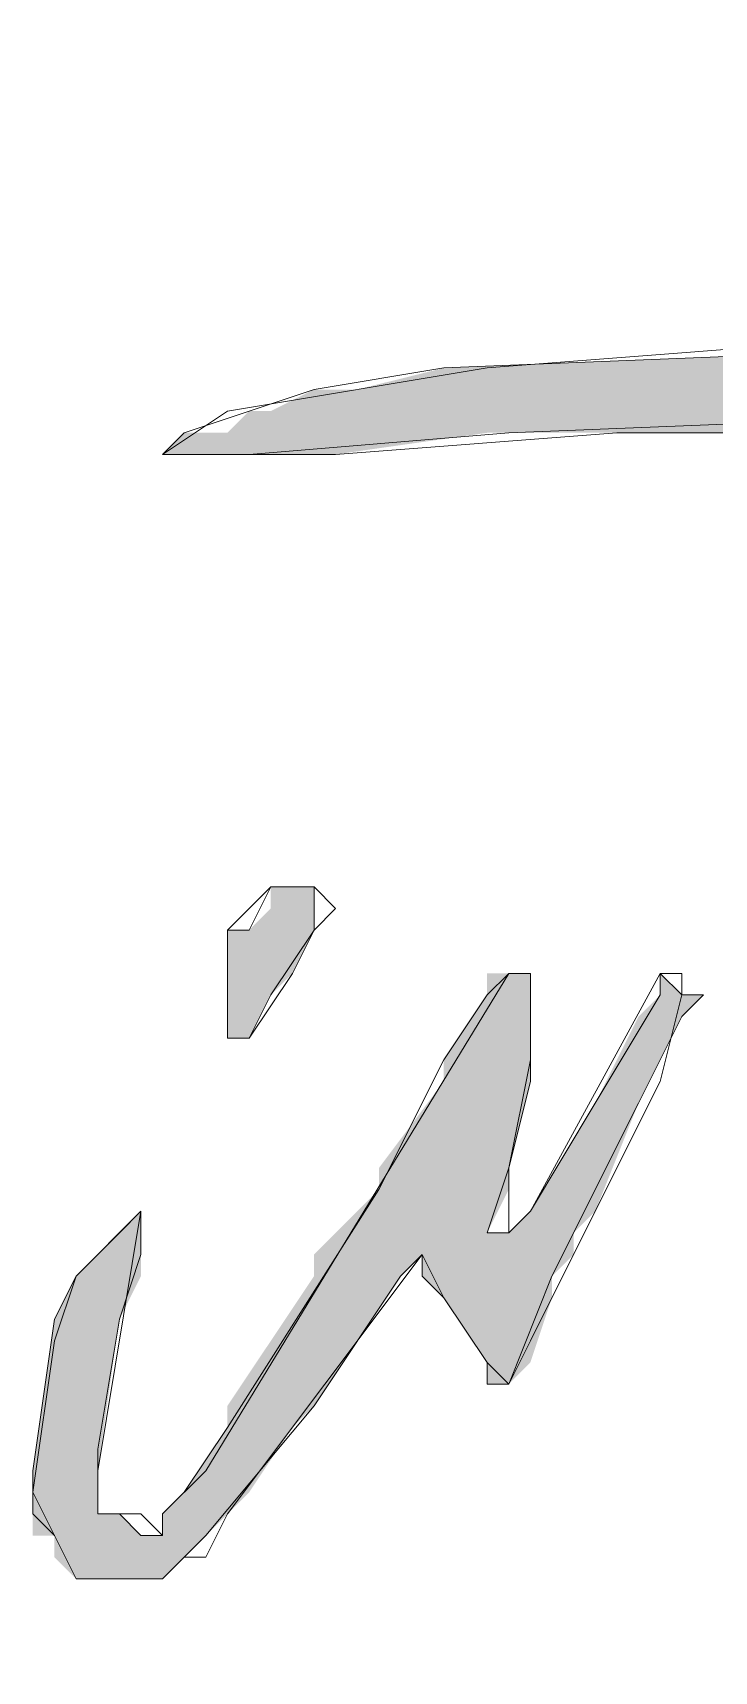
# Model space of a CAD drawing. Header units: inches. Extents: x 20 to 409, y 5 to 283.
# Drawn here: x 284.912 to 286.246, y 7.16 to 10.368 of the extents above; entities that cross this region are included whole.
import ezdxf

# ---------------------------------------------------------------- set-up
doc = ezdxf.new("R2010")
doc.units = ezdxf.units.IN
doc.header["$MEASUREMENT"] = 0
doc.layers.add('C00-00-00', color=7, linetype='Continuous')

msp = doc.modelspace()

# ---------------------------------------------------------------- hatches: boundary and pattern name
at = {"layer": 'C00-00-00'}
h = msp.add_hatch(color=0, dxfattribs=at)
h.dxf.hatch_style = 2
h.paths.add_polyline_path([(286.7751, 9.7543), (285.7168, 9.7119), (287.4948, 9.7119)])
h = msp.add_hatch(color=0, dxfattribs=at)
h.dxf.hatch_style = 2
h.paths.add_polyline_path([(285.7168, 9.7119), (285.5474, 9.6696), (287.6641, 9.6696)])
h = msp.add_hatch(color=0, dxfattribs=at)
h.dxf.hatch_style = 2
h.paths.add_polyline_path([(285.7168, 9.7119), (287.4948, 9.7119), (287.6641, 9.6696)])
h = msp.add_hatch(color=0, dxfattribs=at)
h.dxf.hatch_style = 2
h.paths.add_polyline_path([(285.4628, 9.6696), (285.3781, 9.6273), (287.9181, 9.6273)])
h = msp.add_hatch(color=0, dxfattribs=at)
h.dxf.hatch_style = 2
h.paths.add_polyline_path([(285.4628, 9.6696), (287.7911, 9.6696), (287.9181, 9.6273)])
h = msp.add_hatch(color=0, dxfattribs=at)
h.dxf.hatch_style = 2
h.paths.add_polyline_path([(285.3358, 9.6273), (285.2934, 9.5849), (286.5634, 9.5849)])
h = msp.add_hatch(color=0, dxfattribs=at)
h.dxf.hatch_style = 2
h.paths.add_polyline_path([(285.3358, 9.6273), (286.8174, 9.6273), (286.5634, 9.5849)])
h = msp.add_hatch(color=0, dxfattribs=at)
h.dxf.hatch_style = 2
h.paths.add_polyline_path([(285.2088, 9.5849), (285.1664, 9.5426), (285.5051, 9.5426)])
h = msp.add_hatch(color=0, dxfattribs=at)
h.dxf.hatch_style = 2
h.paths.add_polyline_path([(285.2088, 9.5849), (285.8014, 9.5849), (285.5051, 9.5426)])
h = msp.add_hatch(color=0, dxfattribs=at)
h.dxf.hatch_style = 2
h.paths.add_polyline_path([(285.3781, 8.6959), (285.3781, 8.6536), (285.4628, 8.6536)])
h = msp.add_hatch(color=0, dxfattribs=at)
h.dxf.hatch_style = 2
h.paths.add_polyline_path([(285.3781, 8.6959), (285.4628, 8.6959), (285.4628, 8.6536)])
h = msp.add_hatch(color=0, dxfattribs=at)
h.dxf.hatch_style = 2
h.paths.add_polyline_path([(285.3781, 8.6536), (285.3358, 8.6113), (285.4628, 8.6113)])
h = msp.add_hatch(color=0, dxfattribs=at)
h.dxf.hatch_style = 2
h.paths.add_polyline_path([(285.3781, 8.6536), (285.4628, 8.6536), (285.4628, 8.6113)])
h = msp.add_hatch(color=0, dxfattribs=at)
h.dxf.hatch_style = 2
h.paths.add_polyline_path([(285.2934, 8.6113), (285.2934, 8.5266), (285.4204, 8.5266)])
h = msp.add_hatch(color=0, dxfattribs=at)
h.dxf.hatch_style = 2
h.paths.add_polyline_path([(285.2934, 8.6113), (285.4628, 8.6113), (285.4204, 8.5266)])
h = msp.add_hatch(color=0, dxfattribs=at)
h.dxf.hatch_style = 2
h.paths.add_polyline_path([(285.2934, 8.5266), (285.2934, 8.4843), (285.3781, 8.4843)])
h = msp.add_hatch(color=0, dxfattribs=at)
h.dxf.hatch_style = 2
h.paths.add_polyline_path([(285.2934, 8.5266), (285.4204, 8.5266), (285.3781, 8.4843)])
h = msp.add_hatch(color=0, dxfattribs=at)
h.dxf.hatch_style = 2
h.paths.add_polyline_path([(285.8014, 8.5266), (285.8014, 8.4843), (285.8861, 8.4843)])
h = msp.add_hatch(color=0, dxfattribs=at)
h.dxf.hatch_style = 2
h.paths.add_polyline_path([(285.8014, 8.5266), (285.8861, 8.5266), (285.8861, 8.4843)])
h = msp.add_hatch(color=0, dxfattribs=at)
h.dxf.hatch_style = 2
h.paths.add_polyline_path([(286.1401, 8.5266), (286.1401, 8.4843), (286.1824, 8.4843)])
h = msp.add_hatch(color=0, dxfattribs=at)
h.dxf.hatch_style = 2
h.paths.add_polyline_path([(285.2934, 8.4843), (285.2934, 8.3996), (285.3358, 8.3996)])
h = msp.add_hatch(color=0, dxfattribs=at)
h.dxf.hatch_style = 2
h.paths.add_polyline_path([(285.2934, 8.4843), (285.3781, 8.4843), (285.3358, 8.3996)])
h = msp.add_hatch(color=0, dxfattribs=at)
h.dxf.hatch_style = 2
h.paths.add_polyline_path([(285.8014, 8.4843), (285.7168, 8.3573), (285.8861, 8.3573)])
h = msp.add_hatch(color=0, dxfattribs=at)
h.dxf.hatch_style = 2
h.paths.add_polyline_path([(285.8014, 8.4843), (285.8861, 8.4843), (285.8861, 8.3573)])
h = msp.add_hatch(color=0, dxfattribs=at)
h.dxf.hatch_style = 2
h.paths.add_polyline_path([(286.1401, 8.4843), (286.0978, 8.4419), (286.1824, 8.4419)])
h = msp.add_hatch(color=0, dxfattribs=at)
h.dxf.hatch_style = 2
h.paths.add_polyline_path([(286.1401, 8.4843), (286.2248, 8.4843), (286.1824, 8.4419)])
h = msp.add_hatch(color=0, dxfattribs=at)
h.dxf.hatch_style = 2
h.paths.add_polyline_path([(286.0978, 8.4419), (286.0131, 8.2726), (286.0978, 8.2726)])
h = msp.add_hatch(color=0, dxfattribs=at)
h.dxf.hatch_style = 2
h.paths.add_polyline_path([(286.0978, 8.4419), (286.1824, 8.4419), (286.0978, 8.2726)])
h = msp.add_hatch(color=0, dxfattribs=at)
h.dxf.hatch_style = 2
h.paths.add_polyline_path([(285.7168, 8.3573), (285.7168, 8.3149), (285.8861, 8.3149)])
h = msp.add_hatch(color=0, dxfattribs=at)
h.dxf.hatch_style = 2
h.paths.add_polyline_path([(285.7168, 8.3573), (285.8861, 8.3573), (285.8861, 8.3149)])
h = msp.add_hatch(color=0, dxfattribs=at)
h.dxf.hatch_style = 2
h.paths.add_polyline_path([(285.7168, 8.3149), (285.5898, 8.1456), (285.8438, 8.1456)])
h = msp.add_hatch(color=0, dxfattribs=at)
h.dxf.hatch_style = 2
h.paths.add_polyline_path([(285.7168, 8.3149), (285.8861, 8.3149), (285.8438, 8.1456)])
h = msp.add_hatch(color=0, dxfattribs=at)
h.dxf.hatch_style = 2
h.paths.add_polyline_path([(286.0131, 8.2726), (285.8861, 8.0609), (286.0131, 8.0609)])
h = msp.add_hatch(color=0, dxfattribs=at)
h.dxf.hatch_style = 2
h.paths.add_polyline_path([(286.0131, 8.2726), (286.0978, 8.2726), (286.0131, 8.0609)])
h = msp.add_hatch(color=0, dxfattribs=at)
h.dxf.hatch_style = 2
h.paths.add_polyline_path([(285.5898, 8.1456), (285.5898, 8.1033), (285.8438, 8.1033)])
h = msp.add_hatch(color=0, dxfattribs=at)
h.dxf.hatch_style = 2
h.paths.add_polyline_path([(285.5898, 8.1456), (285.8438, 8.1456), (285.8438, 8.1033)])
h = msp.add_hatch(color=0, dxfattribs=at)
h.dxf.hatch_style = 2
h.paths.add_polyline_path([(285.5898, 8.1033), (285.5051, 8.0186), (285.8014, 8.0186)])
h = msp.add_hatch(color=0, dxfattribs=at)
h.dxf.hatch_style = 2
h.paths.add_polyline_path([(285.5898, 8.1033), (285.8438, 8.1033), (285.8014, 8.0186)])
h = msp.add_hatch(color=0, dxfattribs=at)
h.dxf.hatch_style = 2
h.paths.add_polyline_path([(285.1241, 8.0609), (285.0818, 8.0186), (285.1241, 8.0186)])
h = msp.add_hatch(color=0, dxfattribs=at)
h.dxf.hatch_style = 2
h.paths.add_polyline_path([(285.8861, 8.0609), (285.8438, 8.0186), (285.9708, 8.0186)])
h = msp.add_hatch(color=0, dxfattribs=at)
h.dxf.hatch_style = 2
h.paths.add_polyline_path([(285.8861, 8.0609), (286.0131, 8.0609), (285.9708, 8.0186)])
h = msp.add_hatch(color=0, dxfattribs=at)
h.dxf.hatch_style = 2
h.paths.add_polyline_path([(285.0818, 8.0186), (284.9971, 7.9339), (285.1241, 7.9339)])
h = msp.add_hatch(color=0, dxfattribs=at)
h.dxf.hatch_style = 2
h.paths.add_polyline_path([(285.0818, 8.0186), (285.1241, 8.0186), (285.1241, 7.9339)])
h = msp.add_hatch(color=0, dxfattribs=at)
h.dxf.hatch_style = 2
h.paths.add_polyline_path([(285.5051, 8.0186), (285.4628, 7.9763), (285.9708, 7.9763)])
h = msp.add_hatch(color=0, dxfattribs=at)
h.dxf.hatch_style = 2
h.paths.add_polyline_path([(285.5051, 8.0186), (285.9708, 8.0186), (285.9708, 7.9763)])
h = msp.add_hatch(color=0, dxfattribs=at)
h.dxf.hatch_style = 2
h.paths.add_polyline_path([(285.4628, 7.9763), (285.4628, 7.9339), (285.6321, 7.9339)])
h = msp.add_hatch(color=0, dxfattribs=at)
h.dxf.hatch_style = 2
h.paths.add_polyline_path([(285.4628, 7.9763), (285.6744, 7.9763), (285.6321, 7.9339)])
h = msp.add_hatch(color=0, dxfattribs=at)
h.dxf.hatch_style = 2
h.paths.add_polyline_path([(285.6744, 7.9763), (285.6744, 7.9339), (285.9284, 7.9339)])
h = msp.add_hatch(color=0, dxfattribs=at)
h.dxf.hatch_style = 2
h.paths.add_polyline_path([(285.6744, 7.9763), (285.9708, 7.9763), (285.9284, 7.9339)])
h = msp.add_hatch(color=0, dxfattribs=at)
h.dxf.hatch_style = 2
h.paths.add_polyline_path([(284.9971, 7.9339), (284.9548, 7.8493), (285.0818, 7.8493)])
h = msp.add_hatch(color=0, dxfattribs=at)
h.dxf.hatch_style = 2
h.paths.add_polyline_path([(284.9971, 7.9339), (285.1241, 7.9339), (285.0818, 7.8493)])
h = msp.add_hatch(color=0, dxfattribs=at)
h.dxf.hatch_style = 2
h.paths.add_polyline_path([(285.4628, 7.9339), (285.2934, 7.6799), (285.4628, 7.6799)])
h = msp.add_hatch(color=0, dxfattribs=at)
h.dxf.hatch_style = 2
h.paths.add_polyline_path([(285.4628, 7.9339), (285.6321, 7.9339), (285.4628, 7.6799)])
h = msp.add_hatch(color=0, dxfattribs=at)
h.dxf.hatch_style = 2
h.paths.add_polyline_path([(285.6744, 7.9339), (285.7168, 7.8916), (285.9284, 7.8916)])
h = msp.add_hatch(color=0, dxfattribs=at)
h.dxf.hatch_style = 2
h.paths.add_polyline_path([(285.6744, 7.9339), (285.9284, 7.9339), (285.9284, 7.8916)])
h = msp.add_hatch(color=0, dxfattribs=at)
h.dxf.hatch_style = 2
h.paths.add_polyline_path([(285.7168, 7.8916), (285.8014, 7.7646), (285.8861, 7.7646)])
h = msp.add_hatch(color=0, dxfattribs=at)
h.dxf.hatch_style = 2
h.paths.add_polyline_path([(285.7168, 7.8916), (285.9284, 7.8916), (285.8861, 7.7646)])
h = msp.add_hatch(color=0, dxfattribs=at)
h.dxf.hatch_style = 2
h.paths.add_polyline_path([(284.9548, 7.8493), (284.9124, 7.5529), (285.0394, 7.5529)])
h = msp.add_hatch(color=0, dxfattribs=at)
h.dxf.hatch_style = 2
h.paths.add_polyline_path([(284.9548, 7.8493), (285.0818, 7.8493), (285.0394, 7.5529)])
h = msp.add_hatch(color=0, dxfattribs=at)
h.dxf.hatch_style = 2
h.paths.add_polyline_path([(285.8014, 7.7646), (285.8014, 7.7223), (285.8438, 7.7223)])
h = msp.add_hatch(color=0, dxfattribs=at)
h.dxf.hatch_style = 2
h.paths.add_polyline_path([(285.8014, 7.7646), (285.8861, 7.7646), (285.8438, 7.7223)])
h = msp.add_hatch(color=0, dxfattribs=at)
h.dxf.hatch_style = 2
h.paths.add_polyline_path([(285.2934, 7.6799), (285.2934, 7.6376), (285.4204, 7.6376)])
h = msp.add_hatch(color=0, dxfattribs=at)
h.dxf.hatch_style = 2
h.paths.add_polyline_path([(285.2934, 7.6799), (285.4628, 7.6799), (285.4204, 7.6376)])
h = msp.add_hatch(color=0, dxfattribs=at)
h.dxf.hatch_style = 2
h.paths.add_polyline_path([(285.2934, 7.6376), (285.2088, 7.5106), (285.3358, 7.5106)])
h = msp.add_hatch(color=0, dxfattribs=at)
h.dxf.hatch_style = 2
h.paths.add_polyline_path([(285.2934, 7.6376), (285.4204, 7.6376), (285.3358, 7.5106)])
h = msp.add_hatch(color=0, dxfattribs=at)
h.dxf.hatch_style = 2
h.paths.add_polyline_path([(284.9124, 7.5529), (284.9124, 7.4683), (285.0394, 7.4683)])
h = msp.add_hatch(color=0, dxfattribs=at)
h.dxf.hatch_style = 2
h.paths.add_polyline_path([(284.9124, 7.5529), (285.0394, 7.5529), (285.0394, 7.4683)])
h = msp.add_hatch(color=0, dxfattribs=at)
h.dxf.hatch_style = 2
h.paths.add_polyline_path([(285.2088, 7.5106), (285.1664, 7.4683), (285.2934, 7.4683)])
h = msp.add_hatch(color=0, dxfattribs=at)
h.dxf.hatch_style = 2
h.paths.add_polyline_path([(285.2088, 7.5106), (285.3358, 7.5106), (285.2934, 7.4683)])
h = msp.add_hatch(color=0, dxfattribs=at)
h.dxf.hatch_style = 2
h.paths.add_polyline_path([(284.9124, 7.4683), (284.9124, 7.4259), (285.1241, 7.4259)])
h = msp.add_hatch(color=0, dxfattribs=at)
h.dxf.hatch_style = 2
h.paths.add_polyline_path([(284.9124, 7.4683), (285.0818, 7.4683), (285.1241, 7.4259)])
h = msp.add_hatch(color=0, dxfattribs=at)
h.dxf.hatch_style = 2
h.paths.add_polyline_path([(285.1664, 7.4683), (285.1664, 7.4259), (285.2511, 7.4259)])
h = msp.add_hatch(color=0, dxfattribs=at)
h.dxf.hatch_style = 2
h.paths.add_polyline_path([(285.1664, 7.4683), (285.2934, 7.4683), (285.2511, 7.4259)])
h = msp.add_hatch(color=0, dxfattribs=at)
h.dxf.hatch_style = 2
h.paths.add_polyline_path([(284.9548, 7.4259), (284.9548, 7.3836), (285.2088, 7.3836)])
h = msp.add_hatch(color=0, dxfattribs=at)
h.dxf.hatch_style = 2
h.paths.add_polyline_path([(284.9548, 7.4259), (285.2511, 7.4259), (285.2088, 7.3836)])
h = msp.add_hatch(color=0, dxfattribs=at)
h.dxf.hatch_style = 2
h.paths.add_polyline_path([(284.9548, 7.3836), (284.9971, 7.3413), (285.1664, 7.3413)])
h = msp.add_hatch(color=0, dxfattribs=at)
h.dxf.hatch_style = 2
h.paths.add_polyline_path([(284.9548, 7.3836), (285.2088, 7.3836), (285.1664, 7.3413)])

# ---------------------------------------------------------------- linework, layer by layer
at = {"layer": 'C00-00-00', "color": 0, "lineweight": 0}
for points in [[(286.3094, 6.7909), (286.5634, 7.8493), (286.6904, 8.3996), (286.7328, 8.6536), (286.2671, 8.6536), (286.4364, 8.7806), (286.7328, 8.9499), (286.8174, 9.0769), (286.8598, 9.2463), (286.9021, 9.4579), (286.9444, 9.5426), (286.9444, 9.6273), (286.9021, 9.6273), (285.8438, 9.5849), (285.3358, 9.5426), (285.1664, 9.5426), (285.2934, 9.6273), (285.8014, 9.7119), (286.3518, 9.7543), (286.9868, 9.7543), (287.0291, 9.8813), (287.0714, 10.1776), (287.2408, 10.7703)], [(286.7751, 9.7543), (285.7168, 9.7119), (285.4628, 9.6696), (285.2088, 9.5849), (285.1664, 9.5426), (285.5051, 9.5426), (286.0554, 9.5849), (286.5634, 9.5849)]]:
    msp.add_lwpolyline(points, dxfattribs=at)
for points in [[(285.2934, 8.6113), (285.3781, 8.6959), (285.4628, 8.6959), (285.5051, 8.6536), (285.4628, 8.6113), (285.4204, 8.5266), (285.3358, 8.3996), (285.2934, 8.3996), (285.2934, 8.4419)], [(285.3781, 8.4843), (285.4628, 8.6113), (285.4628, 8.6959), (285.3781, 8.6959), (285.3358, 8.6113), (285.2934, 8.6113), (285.2934, 8.5266), (285.2934, 8.3996), (285.3358, 8.3996)], [(285.6744, 7.9763), (285.2934, 7.4683), (285.2511, 7.3836), (285.2088, 7.3836), (285.1664, 7.3413), (284.9971, 7.3413), (284.9548, 7.4259), (284.9124, 7.5106), (284.9548, 7.8069), (284.9971, 7.9339), (285.0818, 8.0186), (285.1241, 8.0609), (285.1241, 7.9763), (285.0818, 7.8493), (285.0394, 7.5953), (285.0394, 7.4683), (285.0818, 7.4683), (285.1241, 7.4683), (285.1664, 7.4259), (285.1664, 7.4683), (285.2511, 7.5529), (285.8438, 8.5266), (285.8861, 8.5266), (285.8861, 8.4843), (285.8861, 8.3573), (285.8438, 8.1456), (285.8438, 8.0186), (285.8861, 8.0609), (286.0131, 8.2726), (286.1401, 8.4843), (286.1401, 8.5266), (286.1824, 8.5266), (286.1824, 8.4843), (286.1401, 8.3149), (285.9708, 7.9763), (285.8861, 7.8069), (285.8438, 7.7223), (285.8014, 7.7646), (285.7168, 7.8916)], [(286.1401, 8.5266), (285.8861, 8.0609), (285.8438, 8.0186), (285.8014, 8.0186), (285.8438, 8.1456), (285.8861, 8.3149), (285.8861, 8.5266), (285.8438, 8.5266), (285.8014, 8.4843), (285.7168, 8.3573), (285.5898, 8.1033), (285.2934, 7.6376), (285.2088, 7.5106), (285.1664, 7.4683), (285.1664, 7.4259), (285.1241, 7.4259), (285.0818, 7.4683), (285.0394, 7.4683), (285.0394, 7.5529), (285.1241, 8.0609), (284.9971, 7.9339), (284.9548, 7.8493), (284.9124, 7.5529), (284.9124, 7.4683), (284.9548, 7.4259), (284.9971, 7.3413), (285.0818, 7.3413), (285.1664, 7.3413), (285.2088, 7.3836), (285.2511, 7.4259), (285.4628, 7.6799), (285.6321, 7.9339), (285.6744, 7.9763), (285.6744, 7.9339), (285.7168, 7.8916), (285.8014, 7.7646), (285.8014, 7.7223), (285.8438, 7.7223), (285.9284, 7.9339), (286.0978, 8.2726), (286.1824, 8.4419), (286.2248, 8.4843), (286.1824, 8.4843)]]:
    msp.add_lwpolyline(points, close=True, dxfattribs=at)

doc.saveas('drawing.dxf')
